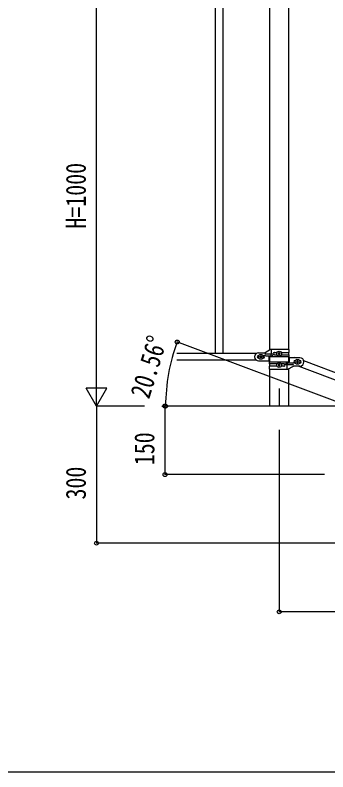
# Model space of a CAD drawing. Units: millimetres, scale not verified. Extents: x -4143 to 4140, y -2900 to 2898.
# Drawn here: x 2027 to 2711, y 198 to 1852 of the extents above; entities that cross this region are included whole.
import ezdxf
from ezdxf.enums import TextEntityAlignment as Align

# ---------------------------------------------------------------- set-up
doc = ezdxf.new("R2010")
doc.units = ezdxf.units.MM
doc.header["$LTSCALE"] = 10
for name, color, linetype in [('0-2_YKK_12', 2, 'Continuous'), ('0-3_YKK_A1', 4, 'Continuous'), ('0-4_YKK_D', 6, 'Continuous')]:
    doc.layers.add(name, color=color, linetype=linetype)
doc.styles.add('ＭＳ ゴシック', font='')
doc.styles.get('ＭＳ ゴシック').set_extended_font_data('MS Gothic')

msp = doc.modelspace()

# ---------------------------------------------------------------- linework, layer by layer
at = {"layer": '0-2_YKK_12'}
msp.add_line((2604.89, 1027.16), (2604.89, 997.5), dxfattribs=at)
at = {"layer": '0-3_YKK_A1'}
for p, q in [((2464.39, 1972.54), (2464.39, 1112.54)), ((2481.39, 1972.54), (2481.39, 1112.54)), ((2584.64, 1120.24), (2584.64, 1883.98)), ((2625.14, 1883.98), (2625.14, 1121.04)), ((2554.91, 1112.54), (2381.03, 1112.54)), ((2559.89, 1114.04), (2573.89, 1114.04)), ((2586.01, 1121.04), (2573.89, 1114.04)), ((2575.69, 1111.54), (2588.77, 1111.54)), ((2626.89, 1121.04), (2586.01, 1121.04)), ((2587.36, 1107.54), (2587.36, 1111.54)), ((2587.92, 1111.54), (2587.92, 1121.04)), ((2594.29, 1114.54), (2600.22, 1114.54)), ((2594.29, 1109.54), (2600.21, 1109.54)), ((2603.45, 1112.52), (2602.49, 1112.52)), ((2606.33, 1111.56), (2607.29, 1111.56)), ((2609.56, 1114.54), (2626.89, 1114.54)), ((2609.56, 1109.54), (2626.89, 1109.54)), ((2625.14, 1114.54), (2625.14, 1109.54)), ((2626.89, 1114.54), (2626.89, 1121.04)), ((2626.89, 1105.04), (2626.89, 1109.54)), ((2554.91, 1097.54), (2381.03, 1097.54)), ((2560.52, 1108.04), (2559.89, 1108.04)), ((2560.52, 1102.04), (2559.89, 1102.04)), ((2559.89, 1096.04), (2582.39, 1096.04)), ((2563.45, 1104.56), (2562.49, 1104.56)), ((2566.33, 1105.52), (2567.29, 1105.52)), ((2569.89, 1108.04), (2569.26, 1108.04)), ((2569.89, 1102.04), (2569.26, 1102.04)), ((2575.69, 1107.54), (2588.77, 1107.54)), ((2582.39, 1105.04), (2582.39, 1096.04)), ((2626.89, 1105.04), (2582.39, 1105.04)), ((2582.89, 1093.97), (2582.89, 1089.47)), ((2582.89, 1093.97), (2627.39, 1093.97)), ((2584.64, 1093.97), (2584.64, 1105.04)), ((2587.92, 1105.04), (2587.92, 1107.54)), ((2621.86, 1093.97), (2621.86, 1091.47)), ((2625.14, 1105.04), (2625.14, 1093.97)), ((2625.14, 1103.47), (2625.14, 1098.47)), ((2627.39, 1093.97), (2627.39, 1102.97)), ((2649.89, 1102.97), (2627.39, 1102.97)), ((2637.58, 1102.97), (2638.16, 1104.51)), ((2638.16, 1104.51), (2642.25, 1102.97)), ((2639.89, 1096.97), (2640.52, 1096.97)), ((2643.45, 1093.49), (2642.49, 1093.49)), ((2646.33, 1094.45), (2647.29, 1094.45)), ((2649.26, 1096.97), (2649.89, 1096.97)), ((2658.39, 1096.79), (3362.25, 832.79)), ((2600.21, 1089.47), (2582.89, 1089.47)), ((2582.89, 1084.47), (2582.89, 1077.97)), ((2600.22, 1084.47), (2582.89, 1084.47)), ((2582.89, 1077.97), (2623.76, 1077.97)), ((2584.64, 1084.47), (2584.64, 1089.47)), ((2584.64, 997.5), (2584.64, 1077.97)), ((2603.45, 1087.45), (2602.49, 1087.45)), ((2606.33, 1086.49), (2607.29, 1086.49)), ((2615.48, 1089.47), (2609.56, 1089.47)), ((2615.48, 1084.47), (2609.56, 1084.47)), ((2634.09, 1091.47), (2621.01, 1091.47)), ((2634.09, 1087.47), (2621.01, 1087.47)), ((2621.86, 1087.47), (2621.86, 1077.97)), ((2622.41, 1091.47), (2622.41, 1087.47)), ((2623.76, 1077.97), (2635.89, 1084.97)), ((2625.14, 1078.76), (2625.14, 997.5)), ((2649.89, 1084.97), (2635.89, 1084.97)), ((2639.89, 1090.97), (2640.52, 1090.97)), ((2647.53, 1084.85), (3351.38, 820.84)), ((2649.26, 1090.97), (2649.89, 1090.97)), ((2604.89, 1035.62), (2604.89, 997.5)), ((-3840.08, 197.5), (3959.92, 197.5))]:
    msp.add_line(p, q, dxfattribs=at)
for points in [[(2602.49, 1112.52), (2602.49, 1111.56), (2603.45, 1111.56)], [(2605.37, 1113.48), (2605.37, 1114.44), (2604.41, 1114.44), (2604.41, 1113.48)], [(2604.41, 1110.6), (2604.41, 1109.64), (2605.37, 1109.64), (2605.37, 1110.6)], [(2607.29, 1111.56), (2607.29, 1112.52), (2606.33, 1112.52)], [(2562.49, 1104.56), (2562.49, 1105.52), (2563.45, 1105.52)], [(2564.41, 1106.48), (2564.41, 1107.44), (2565.37, 1107.44), (2565.37, 1106.48)], [(2565.37, 1103.6), (2565.37, 1102.64), (2564.41, 1102.64), (2564.41, 1103.6)], [(2567.29, 1105.52), (2567.29, 1104.56), (2566.33, 1104.56)], [(2642.49, 1093.49), (2642.49, 1094.45), (2643.45, 1094.45)], [(2644.41, 1095.41), (2644.41, 1096.37), (2645.37, 1096.37), (2645.37, 1095.41)], [(2645.37, 1092.53), (2645.37, 1091.57), (2644.41, 1091.57), (2644.41, 1092.53)], [(2647.29, 1094.45), (2647.29, 1093.49), (2646.33, 1093.49)], [(2602.49, 1087.45), (2602.49, 1086.49), (2603.45, 1086.49)], [(2605.37, 1088.41), (2605.37, 1089.37), (2604.41, 1089.37), (2604.41, 1088.41)], [(2604.41, 1085.53), (2604.41, 1084.57), (2605.37, 1084.57), (2605.37, 1085.53)], [(2607.29, 1086.49), (2607.29, 1087.45), (2606.33, 1087.45)], [(3154.89, 847.5), (2754.89, 847.5), (2754.89, 997.5), (2354.89, 997.5)]]:
    msp.add_lwpolyline(points, dxfattribs=at)
for centre in [(2564.89, 1105.04), (2604.89, 1112.04), (2604.89, 1086.97), (2644.89, 1093.97)]:
    msp.add_circle(centre, 5.3, dxfattribs=at)
for centre, radius, start, end in [((2559.89, 1105.04), 9, 90, 270), ((2575.69, 1109.54), 2, 90, 270), ((2588.77, 1109.54), 2, 270, 90), ((2594.29, 1112.04), 2.5, 90, 270), ((2595.04, 1112.04), 2.5, 90, 270), ((2603.45, 1113.48), 0.96, 270, 0), ((2603.45, 1110.6), 0.96, 0, 90), ((2606.33, 1113.48), 0.96, 180, 270), ((2606.33, 1110.6), 0.96, 90, 180), ((2559.89, 1105.04), 3, 90, 270), ((2563.45, 1106.48), 0.96, 270, 0), ((2563.45, 1103.6), 0.96, 0, 90), ((2566.33, 1106.48), 0.96, 180, 270), ((2566.33, 1103.6), 0.96, 90, 180), ((2569.89, 1105.04), 3, 270, 90), ((2639.89, 1093.97), 3, 90, 270), ((2643.45, 1095.41), 0.96, 270, 0), ((2643.45, 1092.53), 0.96, 0, 90), ((2646.33, 1095.41), 0.96, 180, 270), ((2646.33, 1092.53), 0.96, 90, 180), ((2649.89, 1093.97), 9, 270, 90), ((2649.89, 1093.97), 3, 270, 90), ((2603.45, 1088.41), 0.96, 270, 0), ((2603.45, 1085.53), 0.96, 0, 90), ((2606.33, 1088.41), 0.96, 180, 270), ((2606.33, 1085.53), 0.96, 90, 180), ((2614.73, 1086.97), 2.5, 270, 90), ((2615.48, 1086.97), 2.5, 270, 90), ((2621.01, 1089.47), 2, 90, 270), ((2634.09, 1089.47), 2, 270, 90)]:
    msp.add_arc(centre, radius, start, end, dxfattribs=at)
at = {"layer": '0-4_YKK_D'}
for p, q in [((2204.89, 1042.5), (2204.89, 1952.5)), ((2754.89, 997.5), (2380.74, 1137.81)), ((2204.89, 997.5), (2204.89, 1075.44)), ((2204.89, 997.5), (2182.39, 1036.47)), ((2227.39, 1036.47), (2182.39, 1036.47)), ((2204.89, 997.5), (2227.39, 1036.47)), ((2308.89, 997.5), (2203.89, 997.5)), ((2309.89, 997.5), (2203.89, 997.5)), ((2204.89, 997.5), (2204.89, 697.5)), ((2348.29, 997.5), (2355.89, 997.5)), ((2354.89, 997.5), (2354.89, 847.5)), ((2604.89, 945.5), (2604.89, 546.5)), ((2703.89, 847.5), (2353.89, 847.5)), ((3103.89, 697.5), (2203.89, 697.5)), ((3404.89, 547.5), (2604.89, 547.5))]:
    msp.add_line(p, q, dxfattribs=at)
for centre in [(2381.68, 1137.45), (2354.89, 997.5), (2356.23, 997.15), (2354.89, 847.5), (2204.89, 697.5), (2604.89, 547.5)]:
    msp.add_circle(centre, 4.25, dxfattribs=at)
msp.add_arc((2755.82, 997.15), 399.59, 159.44395, 180, dxfattribs=at)

# ---------------------------------------------------------------- texts
at = {"layer": '0-4_YKK_D', "style": 'ＭＳ ゴシック', "width": 0.8}
for s, rotation, p in [('H=1000', 90, (2194.89, 1385.5)), ('20.56°', 73.079, (2332.68, 1007.14)), ('150', 90, (2344.89, 868.1)), ('300', 90, (2194.89, 793.1))]:
    msp.add_text(s, height=43.99, rotation=rotation, dxfattribs=at).set_placement(p, align=Align.BOTTOM_LEFT)

doc.saveas('drawing.dxf')
